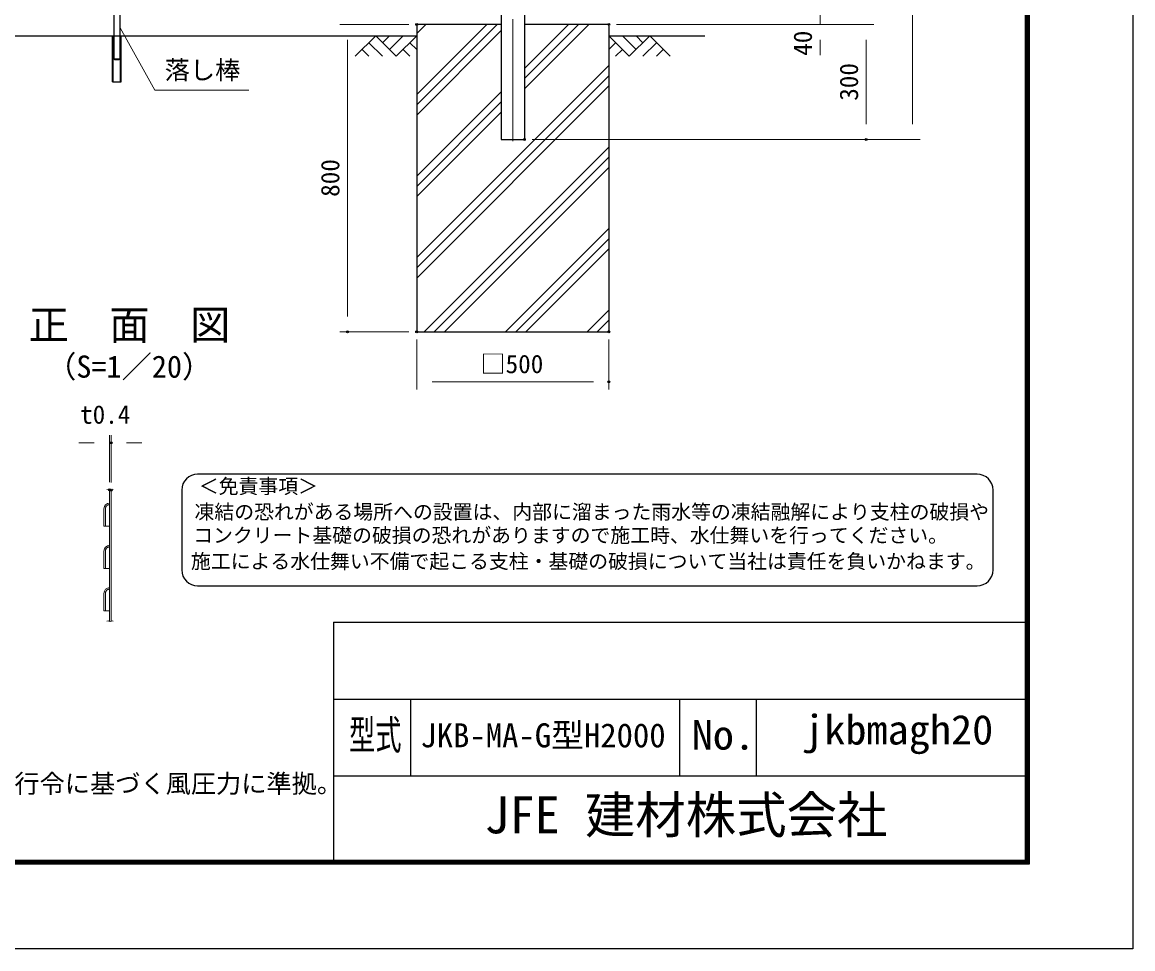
# Model space of a CAD drawing. Units: millimetres, scale not verified. Extents: x -4200 to 4200, y -2970 to 2970.
# Drawn here: x 1310 to 4200, y -2970 to -559 of the extents above; entities that cross this region are included whole.
import ezdxf
from ezdxf.enums import TextEntityAlignment as Align

# ---------------------------------------------------------------- set-up
doc = ezdxf.new("R2010")
doc.units = ezdxf.units.MM
doc.header["$LTSCALE"] = 10
doc.header["$PDMODE"] = 32
doc.header["$PDSIZE"] = 5
doc.linetypes.add('DASHED', pattern=[7.5, 6, -1.5])
doc.linetypes.add('USER1', pattern=[50.8, 31.75, -6.35, 6.35, -6.35])
for name, color, linetype, lineweight in [('0-0_D-TTL-TXT', 7, 'Continuous', 25), ('0-1_D-BMK', 2, 'USER1', 13), ('0-2_D-STR3', 3, 'Continuous', 13), ('0-3_D-STR-DIM', 7, 'Continuous', 13), ('0-4_D-STR4', 7, 'Continuous', 25), ('0-5_D-STR1', 1, 'Continuous', 25), ('0-7_Defpoints', 8, 'Continuous', 25), ('0-8_D-STR2', 7, 'Continuous', 13), ('0-9_D-DCR-HCH', 7, 'Continuous', 13), ('0-A_D-BGD', 7, 'Continuous', 25), ('0-B_D-STR-TXT', 7, 'Continuous', 13), ('0-D_D-TTL', 7, 'Continuous', 25)]:
    doc.layers.add(name, color=color, linetype=linetype, lineweight=lineweight)
doc.styles.add('ＭＳ ゴシック', font='')
doc.styles.get('ＭＳ ゴシック').set_extended_font_data('MS Gothic')

msp = doc.modelspace()

# ---------------------------------------------------------------- linework, layer by layer
at = {"layer": '0-0_D-TTL-TXT', "color": 2}
for p, q in [((3794.73, -1735.03), (1766.07, -1735.03)), ((1724.59, -1776.51), (1724.59, -1983.89)), ((3836.2, -1983.89), (3836.2, -1776.51)), ((1766.07, -2025.37), (3794.73, -2025.37))]:
    msp.add_line(p, q, dxfattribs=at)
for centre, start, end in [((1766.07, -1776.51), 90, 180), ((3794.73, -1776.51), 0, 90), ((1766.07, -1983.89), 180, 270), ((3794.73, -1983.89), 270, 0)]:
    msp.add_arc(centre, 41.48, start, end, dxfattribs=at)
at = {"layer": '0-1_D-BMK'}
msp.add_line((2586.18, 1480.97), (2586.18, -874.85), dxfattribs=at)
at = {"layer": '0-2_D-STR3', "lineweight": 25}
for p, q in [((1547.78, -467.27), (1547.78, -654.07)), ((1563.78, -467.27), (1563.78, -654.07)), ((1547.78, -654.07), (1549.78, -656.07)), ((1547.78, -654.07), (1563.78, -654.07)), ((1549.78, -656.07), (1561.78, -656.07))]:
    msp.add_line(p, q, dxfattribs=at)
at = {"layer": '0-2_D-STR3', "linetype": 'DASHED'}
for p, q in [((1526.12, -1825.05), (1526.12, -1870.17)), ((1526.12, -1935.05), (1526.12, -1980.17)), ((1526.12, -2045.05), (1526.12, -2090.17))]:
    msp.add_line(p, q, dxfattribs=at)
at = {"layer": '0-2_D-STR3', "lineweight": 25}
msp.add_lwpolyline([(1549.78, -656.07), (1561.78, -656.07), (1563.78, -654.07)], dxfattribs=at)
at = {"layer": '0-2_D-STR3', "linetype": 'DASHED'}
for centre in [(1537.12, -1825.05), (1537.12, -1935.05), (1537.12, -2045.05)]:
    msp.add_arc(centre, 11, 90, 180, dxfattribs=at)
at = {"layer": '0-3_D-STR-DIM'}
for p, q in [((3626.18, -824.27), (3626.18, 1417.73)), ((3386.18, -564.27), (3386.18, -524.27)), ((2316.18, -564.27), (2136.18, -564.27)), ((2856.18, -564.27), (3406.18, -564.27)), ((2856.18, -564.27), (3526.18, -564.27)), ((2856.18, -564.27), (3526.18, -564.27)), ((2156.18, -604.27), (2156.18, -1324.27)), ((3386.18, -604.27), (3386.18, -644.27)), ((3506.18, -604.27), (3506.18, -824.27)), ((2636.43, -864.27), (3646.18, -864.27)), ((2636.43, -864.27), (3526.18, -864.27)), ((2316.18, -1364.27), (2136.18, -1364.27)), ((2336.18, -1384.27), (2336.18, -1514.27)), ((2836.18, -1384.27), (2836.18, -1514.27)), ((2376.18, -1494.27), (2796.18, -1494.27)), ((1537.12, -1755.47), (1537.12, -1633.56)), ((1541.12, -1756.69), (1541.12, -1633.56)), ((1497.12, -1653.56), (1457.12, -1653.56)), ((1537.12, -1653.56), (1541.12, -1653.56)), ((1581.12, -1653.56), (1621.12, -1653.56))]:
    msp.add_line(p, q, dxfattribs=at)
for points in [[(1529.41, -1774.81), (1533.04, -1773.81), (1536.34, -1775.61), (1541.86, -1774.58), (1539.78, -1775.88), (1544.75, -1773.81), (1546.69, -1774.58)], [(1529.41, -2117.23), (1533.04, -2116.23), (1536.34, -2118.04), (1541.86, -2117.01), (1539.78, -2118.31), (1544.75, -2116.23), (1546.69, -2117.01)]]:
    msp.add_lwpolyline(points, dxfattribs=at)
at = {"layer": '0-4_D-STR4'}
for p, q in [((2336.18, -564.27), (2336.18, -1364.27)), ((2555.93, -564.27), (2336.18, -564.27)), ((2836.18, -564.27), (2616.43, -564.27)), ((2836.18, -564.27), (2836.18, -1364.27)), ((2336.18, -1364.27), (2836.18, -1364.27))]:
    msp.add_line(p, q, dxfattribs=at)
at = {"layer": '0-5_D-STR1'}
for p, q in [((2555.93, -333.47), (2555.93, -864.27)), ((2616.43, -517.66), (2616.43, -864.27)), ((2555.93, -864.27), (2616.43, -864.27))]:
    msp.add_line(p, q, dxfattribs=at)
at = {"layer": '0-7_Defpoints'}
for p in [(2336.18, -564.27), (2836.18, -564.27), (2616.43, -864.27), (3506.18, -864.27), (2156.18, -1364.27), (2336.18, -1364.27), (2336.18, -1364.27), (2836.18, -1364.27), (2836.18, -1494.27), (1541.12, -1653.56), (1537.12, -1775.47), (1541.12, -1776.69)]:
    msp.add_point(p, dxfattribs=at)
at = {"layer": '0-8_D-STR2'}
for p, q in [((1537.12, -1775.18), (1537.12, -2117.61)), ((1541.12, -1775.18), (1541.12, -2117.61)), ((1522.12, -1825.05), (1522.12, -1870.17)), ((1537.12, -1870.17), (1522.12, -1870.17)), ((1522.12, -1935.05), (1522.12, -1980.17)), ((1537.12, -1980.17), (1522.12, -1980.17)), ((1522.12, -2045.05), (1522.12, -2090.17)), ((1537.12, -2090.17), (1522.12, -2090.17))]:
    msp.add_line(p, q, dxfattribs=at)
for centre in [(1537.12, -1825.05), (1537.12, -1935.05), (1537.12, -2045.05)]:
    msp.add_arc(centre, 15, 90, 180, dxfattribs=at)
at = {"layer": '0-9_D-DCR-HCH'}
for p, q in [((2336.18, -588.08), (2359.98, -564.27)), ((2336.18, -773.69), (2545.6, -564.27)), ((2336.18, -747.18), (2519.08, -564.27)), ((2616.43, -732.09), (2784.25, -564.27)), ((2616.43, -705.58), (2757.73, -564.27)), ((2616.43, -679.06), (2731.21, -564.27)), ((2229.75, -594.27), (2176.54, -647.49)), ((2229.75, -594.27), (2282.97, -647.49)), ((2247.49, -612.01), (2265.23, -594.27)), ((2265.23, -629.75), (2300.7, -594.27)), ((2282.97, -647.49), (2336.18, -594.27)), ((2336.18, -800.21), (2555.93, -580.46)), ((2889.39, -647.49), (2836.18, -594.27)), ((2907.13, -629.75), (2871.65, -594.27)), ((2942.6, -594.27), (2889.39, -647.49)), ((2924.96, -612.1), (2907.13, -594.27)), ((2942.6, -594.27), (2995.81, -647.49)), ((2194.28, -629.75), (2212.1, -647.49)), ((2212.02, -612.01), (2247.65, -647.49)), ((2300.7, -629.75), (2318.52, -647.49)), ((2318.44, -612.01), (2336.18, -629.67)), ((2853.92, -612.01), (2836.18, -629.67)), ((2871.65, -629.75), (2853.83, -647.49)), ((2960.34, -612.01), (2924.7, -647.49)), ((2978.08, -629.75), (2960.26, -647.49)), ((2336.18, -1171.44), (2836.18, -671.44)), ((2336.18, -1197.96), (2836.18, -697.96)), ((2336.18, -1224.47), (2836.18, -724.47)), ((2336.18, -959.31), (2555.93, -739.56)), ((2336.18, -985.83), (2555.93, -766.08)), ((2336.18, -1012.34), (2555.93, -792.59)), ((2355.48, -1364.27), (2836.18, -883.57)), ((2381.99, -1364.27), (2836.18, -910.09)), ((2408.51, -1364.27), (2836.18, -936.61)), ((2567.61, -1364.27), (2836.18, -1095.7)), ((2594.13, -1364.27), (2836.18, -1122.22)), ((2620.64, -1364.27), (2836.18, -1148.74)), ((2779.74, -1364.27), (2836.18, -1307.84)), ((2806.26, -1364.27), (2836.18, -1334.35)), ((2832.77, -1364.27), (2836.18, -1360.87))]:
    msp.add_line(p, q, dxfattribs=at)
at = {"layer": '0-A_D-BGD'}
for p, q in [((836.18, -594.27), (2336.18, -594.27)), ((1544.68, -714.27), (1544.68, -594.27)), ((1546.28, -714.27), (1546.28, -594.27)), ((1565.28, -714.27), (1565.28, -594.27)), ((1566.88, -714.27), (1566.88, -594.27)), ((2836.18, -594.27), (3086.18, -594.27)), ((1544.68, -714.27), (1566.88, -714.27)), ((1544.68, -714.27), (1566.88, -714.27))]:
    msp.add_line(p, q, dxfattribs=at)
at = {"layer": '0-B_D-STR-TXT'}
msp.add_lwpolyline([(1898.96, -735.26), (1654.63, -735.26), (1564.75, -573.04)], dxfattribs=at)
at = {"layer": '0-D_D-TTL'}
for p, q in [((2119.92, -2119.98), (2119.92, -2739.98)), ((2119.92, -2119.98), (3919.92, -2119.98)), ((2119.92, -2319.98), (3919.92, -2319.98)), ((2319.92, -2319.98), (2319.92, -2519.98)), ((3019.92, -2319.98), (3019.92, -2519.98)), ((3219.92, -2319.98), (3219.92, -2519.98)), ((2119.92, -2519.98), (3919.92, -2519.98))]:
    msp.add_line(p, q, dxfattribs=at)
at = {"layer": '0-D_D-TTL', "color": 2}
msp.add_lwpolyline([(-4200.08, 2970.02), (4199.92, 2970.02), (4199.92, -2969.98), (-4200.08, -2969.98)], close=True, dxfattribs=at)
at = {"layer": '0-D_D-TTL'}
for points in [[(-3930.08, 2750.02), (3929.92, 2750.02), (3929.92, -2749.98), (-3930.08, -2749.98)], [(-3927.58, 2747.52), (3927.42, 2747.52), (3927.42, -2747.48), (-3927.58, -2747.48)], [(-3925.08, 2745.02), (3924.92, 2745.02), (3924.92, -2744.98), (-3925.08, -2744.98)], [(-3922.58, 2742.52), (3922.42, 2742.52), (3922.42, -2742.48), (-3922.58, -2742.48)], [(-3920.08, 2740.02), (3919.92, 2740.02), (3919.92, -2739.98), (-3920.08, -2739.98)]]:
    msp.add_lwpolyline(points, close=True, dxfattribs=at)

# ---------------------------------------------------------------- texts
at = {"layer": '0-0_D-TTL-TXT', "style": 'ＭＳ ゴシック'}
for s, height, p in [('正\u3000面\u3000図', 76.98, (1326.28, -1407.91)), ('（S=1／20）', 57.7, (1371.76, -1501.11)), ('＜免責事項＞ \u3000\u3000', 37.9, (1769.14, -1796.56)), ('凍結の恐れがある場所への設置は、内部に溜まった雨水等の凍結融解により支柱の破損や', 37.9, (1757.93, -1863.34)), ('コンクリート基礎の破損の恐れがありますので施工時、水仕舞いを行ってください。', 37.9, (1754.52, -1924.24)), ('施工による水仕舞い不備で起こる支柱・基礎の破損について当社は責任を負いかねます。 ', 37.9, (1748.72, -1991.84)), ('JKB-MA-G型H2000', 62.54, (2345.79, -2464.51)), ('JFE 建材株式会社', 96.19, (2512.3, -2698.48))]:
    msp.add_text(s, height=height, dxfattribs=at).set_placement(p, align=Align.BOTTOM_LEFT)
for s, width, p in [('型式', 0.65, (2160.19, -2474.78)), ('jkbmagh20', 1.05, (3341.92, -2461.45)), ('No.', 1.05, (3051.92, -2474.78))]:
    msp.add_text(s, height=76.98, dxfattribs=dict(at, width=width)).set_placement(p, align=Align.BOTTOM_LEFT)
at = {"layer": '0-3_D-STR-DIM', "style": 'ＭＳ ゴシック'}
for s, p in [('40', (3379.43, -646.1)), ('300', (3499.43, -763.15)), ('800', (2149.43, -1013.15))]:
    msp.add_text(s, height=48.09, rotation=90, dxfattribs=at).set_placement(p, align=Align.BOTTOM_LEFT)
for s, p in [('□500', (2502.03, -1486.52)), ('t0.4', (1460.18, -1618.04))]:
    msp.add_text(s, height=48.09, dxfattribs=at).set_placement(p, align=Align.BOTTOM_LEFT)
at = {"layer": '0-B_D-STR-TXT', "style": 'ＭＳ ゴシック'}
for s, p in [('落し棒', (1680.42, -721.53)), ('（設計条件）風荷重：昭和57年改正 建築基準法・同施行令に基づく風圧力に準拠。', (-317.53, -2578.58))]:
    msp.add_text(s, height=48.09, dxfattribs=at).set_placement(p, align=Align.BOTTOM_LEFT)

doc.saveas('drawing.dxf')
